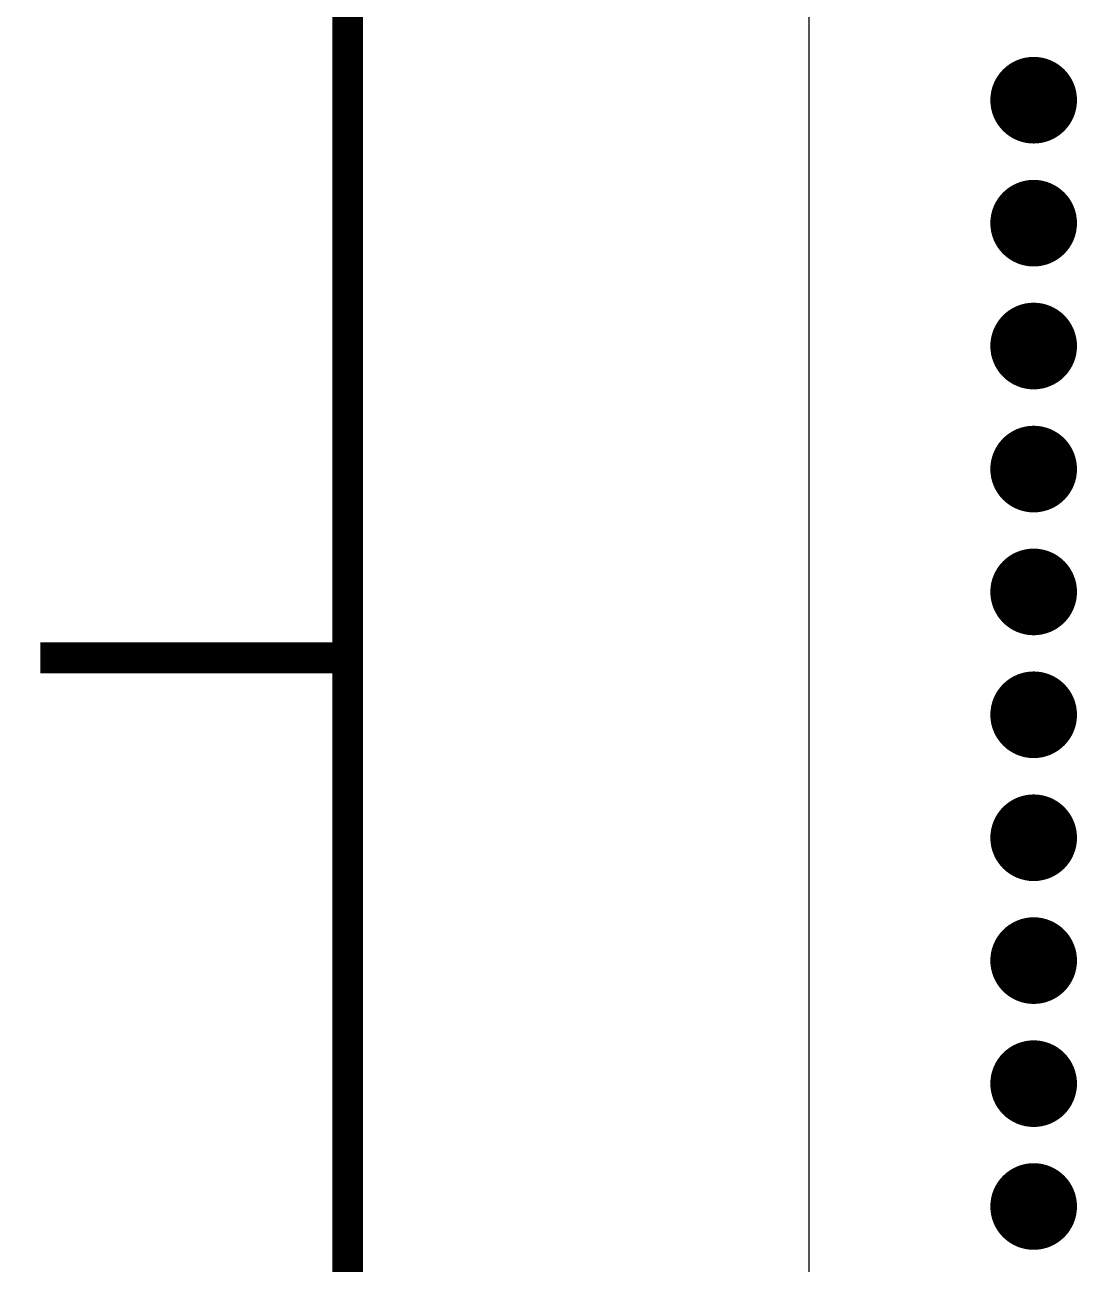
# Model space of a CAD drawing. Extents: x 295 to 953, y 10 to 290.
# Drawn here: x 486.73 to 504.14, y 140.13 to 160.3 of the extents above; entities that cross this region are included whole.
import ezdxf

# ---------------------------------------------------------------- set-up
doc = ezdxf.new("R2010")
doc.units = 0
doc.header["$LTSCALE"] = 5
doc.header["$MEASUREMENT"] = 0
doc.layers.get('0').update_dxf_attribs({"linetype": 'CONTINUOUS', "lineweight": 25})
doc.layers.add('DV-ABPB-A4_GND', color=1, linetype='CONTINUOUS')
doc.layers.add('테두리', color=3, linetype='CONTINUOUS')

# ---------------------------------------------------------------- blocks, each defined once
blk = doc.blocks.new('C')
at = {"layer": '테두리', "const_width": 0.5}
for points in [[(15, 285), (15, 15), (405, 15), (405, 285), (15, 285)], [(10, 150), (15, 150)]]:
    blk.add_lwpolyline(points, dxfattribs=at)

msp = doc.modelspace()

# ---------------------------------------------------------------- linework, layer by layer
at = {"const_width": 0.705}
for points in [[(502.785, 159.073, 1), (503.49, 159.073, 1)], [(502.785, 157.072, 1), (503.49, 157.072, 1)], [(502.785, 155.073, 1), (503.49, 155.073, 1)], [(502.785, 153.071, 1), (503.49, 153.071, 1)], [(502.785, 151.072, 1), (503.49, 151.072, 1)], [(502.785, 149.073, 1), (503.49, 149.073, 1)], [(502.785, 147.072, 1), (503.49, 147.072, 1)], [(502.785, 145.073, 1), (503.49, 145.073, 1)], [(502.785, 143.071, 1), (503.49, 143.071, 1)], [(502.785, 141.072, 1), (503.49, 141.072, 1)]]:
    msp.add_lwpolyline(points, format="xyb", close=True, dxfattribs=at)
at = {"layer": 'DV-ABPB-A4_GND', "color": 7}
msp.add_line((499.478, 223.003), (499.478, 98.002), dxfattribs=at)
msp.add_line((499.478, 223.003), (499.478, 98.002), dxfattribs=at)

# ---------------------------------------------------------------- block references
msp.add_blockref('C', (476.978, 0))

doc.saveas('drawing.dxf')
